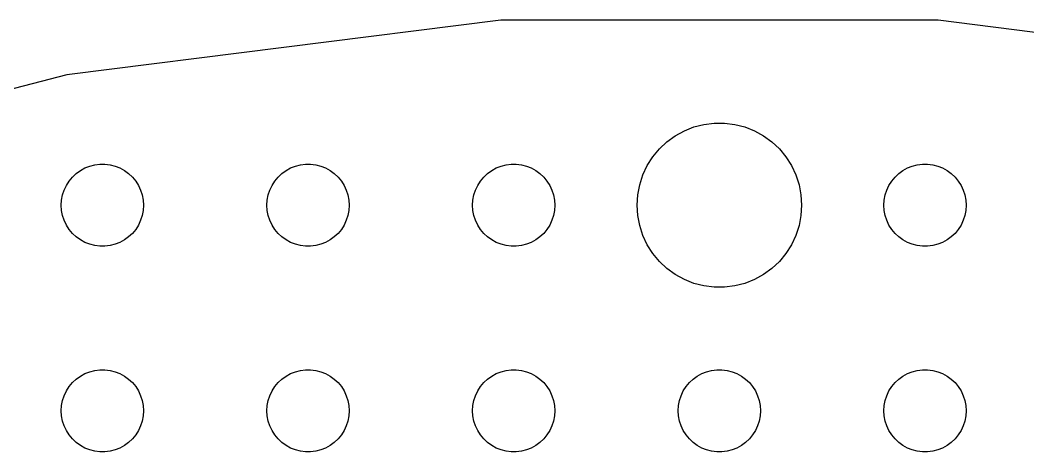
# Model space of a CAD drawing. Header units: metres. Extents: x -127 to 127, y -127 to 127.
# Drawn here: x -25.5 to 11.25, y 111 to 126.75 of the extents above; entities that cross this region are included whole.
import ezdxf

# ---------------------------------------------------------------- set-up
doc = ezdxf.new("R2010")
doc.units = ezdxf.units.M

msp = doc.modelspace()

# ---------------------------------------------------------------- linework, layer by layer
for p, q in [((-7.9744, 126.749), (-23.7974, 124.75)), ((7.9744, 126.749), (-7.9744, 126.749)), ((23.7974, 124.75), (7.9744, 126.749)), ((-23.7974, 124.75), (-39.2451, 120.784)), ((-1.27733, 122.714), (-0.92705, 122.853)), ((-0.92705, 122.853), (-0.56213, 122.947)), ((-0.56213, 122.947), (-0.18837, 122.994)), ((-0.18837, 122.994), (0.18837, 122.994)), ((0.18837, 122.994), (0.56213, 122.947)), ((0.56213, 122.947), (0.92705, 122.853)), ((0.92705, 122.853), (1.27733, 122.714)), ((-1.91226, 122.312), (-1.60747, 122.533)), ((-1.60747, 122.533), (-1.27733, 122.714)), ((1.27733, 122.714), (1.60747, 122.533)), ((1.60747, 122.533), (1.91226, 122.312)), ((-2.42705, 121.763), (-2.1869, 122.054)), ((-2.1869, 122.054), (-1.91226, 122.312)), ((1.91226, 122.312), (2.1869, 122.054)), ((2.1869, 122.054), (2.42705, 121.763)), ((-2.62891, 121.445), (-2.42705, 121.763)), ((2.42705, 121.763), (2.62891, 121.445)), ((-23.3037, 121.266), (-23.1387, 121.357)), ((-23.1387, 121.357), (-22.9635, 121.427)), ((-22.9635, 121.427), (-22.7811, 121.473)), ((-22.7811, 121.473), (-22.5942, 121.497)), ((-22.5942, 121.497), (-22.4058, 121.497)), ((-22.4058, 121.497), (-22.2189, 121.473)), ((-22.2189, 121.473), (-22.0365, 121.427)), ((-22.0365, 121.427), (-21.8613, 121.357)), ((-21.8613, 121.357), (-21.6963, 121.266)), ((-15.8037, 121.266), (-15.6387, 121.357)), ((-15.6387, 121.357), (-15.4635, 121.427)), ((-15.4635, 121.427), (-15.2811, 121.473)), ((-15.2811, 121.473), (-15.0942, 121.497)), ((-15.0942, 121.497), (-14.9058, 121.497)), ((-14.9058, 121.497), (-14.7189, 121.473)), ((-14.7189, 121.473), (-14.5365, 121.427)), ((-14.5365, 121.427), (-14.3613, 121.357)), ((-14.3613, 121.357), (-14.1963, 121.266)), ((-8.30373, 121.266), (-8.13866, 121.357)), ((-8.13866, 121.357), (-7.96352, 121.427)), ((-7.96352, 121.427), (-7.78107, 121.473)), ((-7.78107, 121.473), (-7.59418, 121.497)), ((-7.59418, 121.497), (-7.40581, 121.497)), ((-7.40581, 121.497), (-7.21892, 121.473)), ((-7.21892, 121.473), (-7.03647, 121.427)), ((-7.03647, 121.427), (-6.86133, 121.357)), ((-6.86133, 121.357), (-6.69626, 121.266)), ((-2.78932, 121.104), (-2.62891, 121.445)), ((2.62891, 121.445), (2.78932, 121.104)), ((6.69626, 121.266), (6.86133, 121.357)), ((6.86133, 121.357), (7.03647, 121.427)), ((7.03647, 121.427), (7.21892, 121.473)), ((7.21892, 121.473), (7.40581, 121.497)), ((7.40581, 121.497), (7.59418, 121.497)), ((7.59418, 121.497), (7.78107, 121.473)), ((7.78107, 121.473), (7.96352, 121.427)), ((7.96352, 121.427), (8.13866, 121.357)), ((8.13866, 121.357), (8.30373, 121.266)), ((-23.7135, 120.882), (-23.5934, 121.027)), ((-23.5934, 121.027), (-23.4561, 121.156)), ((-23.4561, 121.156), (-23.3037, 121.266)), ((-21.6963, 121.266), (-21.5439, 121.156)), ((-21.5439, 121.156), (-21.4065, 121.027)), ((-21.4065, 121.027), (-21.2865, 120.882)), ((-16.2135, 120.882), (-16.0934, 121.027)), ((-16.0934, 121.027), (-15.9561, 121.156)), ((-15.9561, 121.156), (-15.8037, 121.266)), ((-14.1963, 121.266), (-14.0439, 121.156)), ((-14.0439, 121.156), (-13.9065, 121.027)), ((-13.9065, 121.027), (-13.7865, 120.882)), ((-8.71352, 120.882), (-8.59344, 121.027)), ((-8.59344, 121.027), (-8.45613, 121.156)), ((-8.45613, 121.156), (-8.30373, 121.266)), ((-6.69626, 121.266), (-6.54385, 121.156)), ((-6.54385, 121.156), (-6.40654, 121.027)), ((-6.40654, 121.027), (-6.28647, 120.882)), ((-2.90575, 120.746), (-2.78932, 121.104)), ((2.78932, 121.104), (2.90575, 120.746)), ((6.28647, 120.882), (6.40654, 121.027)), ((6.40654, 121.027), (6.54385, 121.156)), ((6.54385, 121.156), (6.69626, 121.266)), ((8.30373, 121.266), (8.45613, 121.156)), ((8.45613, 121.156), (8.59344, 121.027)), ((8.59344, 121.027), (8.71352, 120.882)), ((-23.9529, 120.373), (-23.8947, 120.552)), ((-23.8947, 120.552), (-23.8145, 120.723)), ((-23.8145, 120.723), (-23.7135, 120.882)), ((-21.2865, 120.882), (-21.1855, 120.723)), ((-21.1855, 120.723), (-21.1053, 120.552)), ((-21.1053, 120.552), (-21.0471, 120.373)), ((-16.4529, 120.373), (-16.3947, 120.552)), ((-16.3947, 120.552), (-16.3145, 120.723)), ((-16.3145, 120.723), (-16.2135, 120.882)), ((-13.7865, 120.882), (-13.6855, 120.723)), ((-13.6855, 120.723), (-13.6053, 120.552)), ((-13.6053, 120.552), (-13.5471, 120.373)), ((-8.95287, 120.373), (-8.89465, 120.552)), ((-8.89465, 120.552), (-8.81445, 120.723)), ((-8.81445, 120.723), (-8.71352, 120.882)), ((-6.28647, 120.882), (-6.18553, 120.723)), ((-6.18553, 120.723), (-6.10533, 120.552)), ((-6.10533, 120.552), (-6.04712, 120.373)), ((-2.97633, 120.376), (-2.90575, 120.746)), ((2.90575, 120.746), (2.97633, 120.376)), ((6.04712, 120.373), (6.10533, 120.552)), ((6.10533, 120.552), (6.18553, 120.723)), ((6.18553, 120.723), (6.28647, 120.882)), ((8.71352, 120.882), (8.81445, 120.723)), ((8.81445, 120.723), (8.89465, 120.552)), ((8.89465, 120.552), (8.95287, 120.373)), ((-24, 120), (-23.9882, 120.188)), ((-23.9882, 120.188), (-23.9529, 120.373)), ((-21.0471, 120.373), (-21.0118, 120.188)), ((-21.0118, 120.188), (-21, 120)), ((-16.5, 120), (-16.4882, 120.188)), ((-16.4882, 120.188), (-16.4529, 120.373)), ((-13.5471, 120.373), (-13.5118, 120.188)), ((-13.5118, 120.188), (-13.5, 120)), ((-9, 120), (-8.98816, 120.188)), ((-8.98816, 120.188), (-8.95287, 120.373)), ((-6.04712, 120.373), (-6.01183, 120.188)), ((-6.01183, 120.188), (-6, 120)), ((-3, 120), (-2.97633, 120.376)), ((2.97633, 120.376), (3, 120)), ((6, 120), (6.01183, 120.188)), ((6.01183, 120.188), (6.04712, 120.373)), ((8.95287, 120.373), (8.98816, 120.188)), ((8.98816, 120.188), (9, 120)), ((-23.9882, 119.812), (-24, 120)), ((-23.9529, 119.627), (-23.9882, 119.812)), ((-21.0118, 119.812), (-21.0471, 119.627)), ((-21, 120), (-21.0118, 119.812)), ((-16.4882, 119.812), (-16.5, 120)), ((-16.4529, 119.627), (-16.4882, 119.812)), ((-13.5118, 119.812), (-13.5471, 119.627)), ((-13.5, 120), (-13.5118, 119.812)), ((-8.98816, 119.812), (-9, 120)), ((-8.95287, 119.627), (-8.98816, 119.812)), ((-6.01183, 119.812), (-6.04712, 119.627)), ((-6, 120), (-6.01183, 119.812)), ((-2.97633, 119.624), (-3, 120)), ((3, 120), (2.97633, 119.624)), ((6.01183, 119.812), (6, 120)), ((6.04712, 119.627), (6.01183, 119.812)), ((8.98816, 119.812), (8.95287, 119.627)), ((9, 120), (8.98816, 119.812)), ((-23.8947, 119.448), (-23.9529, 119.627)), ((-23.8145, 119.277), (-23.8947, 119.448)), ((-21.1053, 119.448), (-21.1855, 119.277)), ((-21.0471, 119.627), (-21.1053, 119.448)), ((-16.3947, 119.448), (-16.4529, 119.627)), ((-16.3145, 119.277), (-16.3947, 119.448)), ((-13.6053, 119.448), (-13.6855, 119.277)), ((-13.5471, 119.627), (-13.6053, 119.448)), ((-8.89465, 119.448), (-8.95287, 119.627)), ((-8.81445, 119.277), (-8.89465, 119.448)), ((-6.10533, 119.448), (-6.18553, 119.277)), ((-6.04712, 119.627), (-6.10533, 119.448)), ((-2.90575, 119.254), (-2.97633, 119.624)), ((2.97633, 119.624), (2.90575, 119.254)), ((6.10533, 119.448), (6.04712, 119.627)), ((6.18553, 119.277), (6.10533, 119.448)), ((8.89465, 119.448), (8.81445, 119.277)), ((8.95287, 119.627), (8.89465, 119.448)), ((-23.7135, 119.118), (-23.8145, 119.277)), ((-23.5934, 118.973), (-23.7135, 119.118)), ((-21.2865, 119.118), (-21.4065, 118.973)), ((-21.1855, 119.277), (-21.2865, 119.118)), ((-16.2135, 119.118), (-16.3145, 119.277)), ((-16.0934, 118.973), (-16.2135, 119.118)), ((-13.7865, 119.118), (-13.9065, 118.973)), ((-13.6855, 119.277), (-13.7865, 119.118)), ((-8.71352, 119.118), (-8.81445, 119.277)), ((-8.59344, 118.973), (-8.71352, 119.118)), ((-6.28647, 119.118), (-6.40654, 118.973)), ((-6.18553, 119.277), (-6.28647, 119.118)), ((-2.78932, 118.896), (-2.90575, 119.254)), ((2.90575, 119.254), (2.78932, 118.896)), ((6.28647, 119.118), (6.18553, 119.277)), ((6.40654, 118.973), (6.28647, 119.118)), ((8.71352, 119.118), (8.59344, 118.973)), ((8.81445, 119.277), (8.71352, 119.118)), ((-23.4561, 118.844), (-23.5934, 118.973)), ((-23.3037, 118.734), (-23.4561, 118.844)), ((-23.1387, 118.643), (-23.3037, 118.734)), ((-21.6963, 118.734), (-21.8613, 118.643)), ((-21.5439, 118.844), (-21.6963, 118.734)), ((-21.4065, 118.973), (-21.5439, 118.844)), ((-15.9561, 118.844), (-16.0934, 118.973)), ((-15.8037, 118.734), (-15.9561, 118.844)), ((-15.6387, 118.643), (-15.8037, 118.734)), ((-14.1963, 118.734), (-14.3613, 118.643)), ((-14.0439, 118.844), (-14.1963, 118.734)), ((-13.9065, 118.973), (-14.0439, 118.844)), ((-8.45613, 118.844), (-8.59344, 118.973)), ((-8.30373, 118.734), (-8.45613, 118.844)), ((-8.13866, 118.643), (-8.30373, 118.734)), ((-6.69626, 118.734), (-6.86133, 118.643)), ((-6.54385, 118.844), (-6.69626, 118.734)), ((-6.40654, 118.973), (-6.54385, 118.844)), ((-2.62891, 118.555), (-2.78932, 118.896)), ((2.78932, 118.896), (2.62891, 118.555)), ((6.54385, 118.844), (6.40654, 118.973)), ((6.69626, 118.734), (6.54385, 118.844)), ((6.86133, 118.643), (6.69626, 118.734)), ((8.30373, 118.734), (8.13866, 118.643)), ((8.45613, 118.844), (8.30373, 118.734)), ((8.59344, 118.973), (8.45613, 118.844)), ((-22.9635, 118.573), (-23.1387, 118.643)), ((-22.7811, 118.527), (-22.9635, 118.573)), ((-22.5942, 118.503), (-22.7811, 118.527)), ((-22.4058, 118.503), (-22.5942, 118.503)), ((-22.2189, 118.527), (-22.4058, 118.503)), ((-22.0365, 118.573), (-22.2189, 118.527)), ((-21.8613, 118.643), (-22.0365, 118.573)), ((-15.4635, 118.573), (-15.6387, 118.643)), ((-15.2811, 118.527), (-15.4635, 118.573)), ((-15.0942, 118.503), (-15.2811, 118.527)), ((-14.9058, 118.503), (-15.0942, 118.503)), ((-14.7189, 118.527), (-14.9058, 118.503)), ((-14.5365, 118.573), (-14.7189, 118.527)), ((-14.3613, 118.643), (-14.5365, 118.573)), ((-7.96352, 118.573), (-8.13866, 118.643)), ((-7.78107, 118.527), (-7.96352, 118.573)), ((-7.59418, 118.503), (-7.78107, 118.527)), ((-7.40581, 118.503), (-7.59418, 118.503)), ((-7.21892, 118.527), (-7.40581, 118.503)), ((-7.03647, 118.573), (-7.21892, 118.527)), ((-6.86133, 118.643), (-7.03647, 118.573)), ((-2.42705, 118.237), (-2.62891, 118.555)), ((2.62891, 118.555), (2.42705, 118.237)), ((7.03647, 118.573), (6.86133, 118.643)), ((7.21892, 118.527), (7.03647, 118.573)), ((7.40581, 118.503), (7.21892, 118.527)), ((7.59418, 118.503), (7.40581, 118.503)), ((7.78107, 118.527), (7.59418, 118.503)), ((7.96352, 118.573), (7.78107, 118.527)), ((8.13866, 118.643), (7.96352, 118.573)), ((-2.1869, 117.946), (-2.42705, 118.237)), ((2.42705, 118.237), (2.1869, 117.946)), ((-1.91226, 117.688), (-2.1869, 117.946)), ((-1.60747, 117.467), (-1.91226, 117.688)), ((1.91226, 117.688), (1.60747, 117.467)), ((2.1869, 117.946), (1.91226, 117.688)), ((-1.27733, 117.286), (-1.60747, 117.467)), ((-0.92705, 117.147), (-1.27733, 117.286)), ((1.27733, 117.286), (0.92705, 117.147)), ((1.60747, 117.467), (1.27733, 117.286)), ((-0.56213, 117.053), (-0.92705, 117.147)), ((-0.18837, 117.006), (-0.56213, 117.053)), ((0.18837, 117.006), (-0.18837, 117.006)), ((0.56213, 117.053), (0.18837, 117.006)), ((0.92705, 117.147), (0.56213, 117.053)), ((-23.1387, 113.857), (-22.9635, 113.927)), ((-22.9635, 113.927), (-22.7811, 113.973)), ((-22.7811, 113.973), (-22.5942, 113.997)), ((-22.5942, 113.997), (-22.4058, 113.997)), ((-22.4058, 113.997), (-22.2189, 113.973)), ((-22.2189, 113.973), (-22.0365, 113.927)), ((-22.0365, 113.927), (-21.8613, 113.857)), ((-15.6387, 113.857), (-15.4635, 113.927)), ((-15.4635, 113.927), (-15.2811, 113.973)), ((-15.2811, 113.973), (-15.0942, 113.997)), ((-15.0942, 113.997), (-14.9058, 113.997)), ((-14.9058, 113.997), (-14.7189, 113.973)), ((-14.7189, 113.973), (-14.5365, 113.927)), ((-14.5365, 113.927), (-14.3613, 113.857)), ((-8.13866, 113.857), (-7.96352, 113.927)), ((-7.96352, 113.927), (-7.78107, 113.973)), ((-7.78107, 113.973), (-7.59418, 113.997)), ((-7.59418, 113.997), (-7.40581, 113.997)), ((-7.40581, 113.997), (-7.21892, 113.973)), ((-7.21892, 113.973), (-7.03647, 113.927)), ((-7.03647, 113.927), (-6.86133, 113.857)), ((-0.63866, 113.857), (-0.46352, 113.927)), ((-0.46352, 113.927), (-0.28107, 113.973)), ((-0.28107, 113.973), (-0.09418, 113.997)), ((-0.09418, 113.997), (0.09418, 113.997)), ((0.09418, 113.997), (0.28107, 113.973)), ((0.28107, 113.973), (0.46352, 113.927)), ((0.46352, 113.927), (0.63866, 113.857)), ((6.86133, 113.857), (7.03647, 113.927)), ((7.03647, 113.927), (7.21892, 113.973)), ((7.21892, 113.973), (7.40581, 113.997)), ((7.40581, 113.997), (7.59418, 113.997)), ((7.59418, 113.997), (7.78107, 113.973)), ((7.78107, 113.973), (7.96352, 113.927)), ((7.96352, 113.927), (8.13866, 113.857)), ((-23.5934, 113.527), (-23.4561, 113.656)), ((-23.4561, 113.656), (-23.3037, 113.766)), ((-23.3037, 113.766), (-23.1387, 113.857)), ((-21.8613, 113.857), (-21.6963, 113.766)), ((-21.6963, 113.766), (-21.5439, 113.656)), ((-21.5439, 113.656), (-21.4065, 113.527)), ((-16.0934, 113.527), (-15.9561, 113.656)), ((-15.9561, 113.656), (-15.8037, 113.766)), ((-15.8037, 113.766), (-15.6387, 113.857)), ((-14.3613, 113.857), (-14.1963, 113.766)), ((-14.1963, 113.766), (-14.0439, 113.656)), ((-14.0439, 113.656), (-13.9065, 113.527)), ((-8.59344, 113.527), (-8.45613, 113.656)), ((-8.45613, 113.656), (-8.30373, 113.766)), ((-8.30373, 113.766), (-8.13866, 113.857)), ((-6.86133, 113.857), (-6.69626, 113.766)), ((-6.69626, 113.766), (-6.54385, 113.656)), ((-6.54385, 113.656), (-6.40654, 113.527)), ((-1.09344, 113.527), (-0.95613, 113.656)), ((-0.95613, 113.656), (-0.80373, 113.766)), ((-0.80373, 113.766), (-0.63866, 113.857)), ((0.63866, 113.857), (0.80373, 113.766)), ((0.80373, 113.766), (0.95613, 113.656)), ((0.95613, 113.656), (1.09344, 113.527)), ((6.40654, 113.527), (6.54385, 113.656)), ((6.54385, 113.656), (6.69626, 113.766)), ((6.69626, 113.766), (6.86133, 113.857)), ((8.13866, 113.857), (8.30373, 113.766)), ((8.30373, 113.766), (8.45613, 113.656)), ((8.45613, 113.656), (8.59344, 113.527)), ((-23.8947, 113.052), (-23.8145, 113.223)), ((-23.8145, 113.223), (-23.7135, 113.382)), ((-23.7135, 113.382), (-23.5934, 113.527)), ((-21.4065, 113.527), (-21.2865, 113.382)), ((-21.2865, 113.382), (-21.1855, 113.223)), ((-21.1855, 113.223), (-21.1053, 113.052)), ((-16.3947, 113.052), (-16.3145, 113.223)), ((-16.3145, 113.223), (-16.2135, 113.382)), ((-16.2135, 113.382), (-16.0934, 113.527)), ((-13.9065, 113.527), (-13.7865, 113.382)), ((-13.7865, 113.382), (-13.6855, 113.223)), ((-13.6855, 113.223), (-13.6053, 113.052)), ((-8.89465, 113.052), (-8.81445, 113.223)), ((-8.81445, 113.223), (-8.71352, 113.382)), ((-8.71352, 113.382), (-8.59344, 113.527)), ((-6.40654, 113.527), (-6.28647, 113.382)), ((-6.28647, 113.382), (-6.18553, 113.223)), ((-6.18553, 113.223), (-6.10533, 113.052)), ((-1.39465, 113.052), (-1.31445, 113.223)), ((-1.31445, 113.223), (-1.21352, 113.382)), ((-1.21352, 113.382), (-1.09344, 113.527)), ((1.09344, 113.527), (1.21352, 113.382)), ((1.21352, 113.382), (1.31445, 113.223)), ((1.31445, 113.223), (1.39465, 113.052)), ((6.10533, 113.052), (6.18553, 113.223)), ((6.18553, 113.223), (6.28647, 113.382)), ((6.28647, 113.382), (6.40654, 113.527)), ((8.59344, 113.527), (8.71352, 113.382)), ((8.71352, 113.382), (8.81445, 113.223)), ((8.81445, 113.223), (8.89465, 113.052)), ((-23.9882, 112.688), (-23.9529, 112.873)), ((-23.9529, 112.873), (-23.8947, 113.052)), ((-21.1053, 113.052), (-21.0471, 112.873)), ((-21.0471, 112.873), (-21.0118, 112.688)), ((-16.4882, 112.688), (-16.4529, 112.873)), ((-16.4529, 112.873), (-16.3947, 113.052)), ((-13.6053, 113.052), (-13.5471, 112.873)), ((-13.5471, 112.873), (-13.5118, 112.688)), ((-8.98816, 112.688), (-8.95287, 112.873)), ((-8.95287, 112.873), (-8.89465, 113.052)), ((-6.10533, 113.052), (-6.04712, 112.873)), ((-6.04712, 112.873), (-6.01183, 112.688)), ((-1.48816, 112.688), (-1.45287, 112.873)), ((-1.45287, 112.873), (-1.39465, 113.052)), ((1.39465, 113.052), (1.45287, 112.873)), ((1.45287, 112.873), (1.48816, 112.688)), ((6.01183, 112.688), (6.04712, 112.873)), ((6.04712, 112.873), (6.10533, 113.052)), ((8.89465, 113.052), (8.95287, 112.873)), ((8.95287, 112.873), (8.98816, 112.688)), ((-24, 112.5), (-23.9882, 112.688)), ((-23.9882, 112.312), (-24, 112.5)), ((-21.0118, 112.688), (-21, 112.5)), ((-21, 112.5), (-21.0118, 112.312)), ((-16.5, 112.5), (-16.4882, 112.688)), ((-16.4882, 112.312), (-16.5, 112.5)), ((-13.5118, 112.688), (-13.5, 112.5)), ((-13.5, 112.5), (-13.5118, 112.312)), ((-9, 112.5), (-8.98816, 112.688)), ((-8.98816, 112.312), (-9, 112.5)), ((-6.01183, 112.688), (-6, 112.5)), ((-6, 112.5), (-6.01183, 112.312)), ((-1.5, 112.5), (-1.48816, 112.688)), ((-1.48816, 112.312), (-1.5, 112.5)), ((1.48816, 112.688), (1.5, 112.5)), ((1.5, 112.5), (1.48816, 112.312)), ((6, 112.5), (6.01183, 112.688)), ((6.01183, 112.312), (6, 112.5)), ((8.98816, 112.688), (9, 112.5)), ((9, 112.5), (8.98816, 112.312)), ((-23.9529, 112.127), (-23.9882, 112.312)), ((-23.8947, 111.948), (-23.9529, 112.127)), ((-21.0471, 112.127), (-21.1053, 111.948)), ((-21.0118, 112.312), (-21.0471, 112.127)), ((-16.4529, 112.127), (-16.4882, 112.312)), ((-16.3947, 111.948), (-16.4529, 112.127)), ((-13.5471, 112.127), (-13.6053, 111.948)), ((-13.5118, 112.312), (-13.5471, 112.127)), ((-8.95287, 112.127), (-8.98816, 112.312)), ((-8.89465, 111.948), (-8.95287, 112.127)), ((-6.04712, 112.127), (-6.10533, 111.948)), ((-6.01183, 112.312), (-6.04712, 112.127)), ((-1.45287, 112.127), (-1.48816, 112.312)), ((-1.39465, 111.948), (-1.45287, 112.127)), ((1.45287, 112.127), (1.39465, 111.948)), ((1.48816, 112.312), (1.45287, 112.127)), ((6.04712, 112.127), (6.01183, 112.312)), ((6.10533, 111.948), (6.04712, 112.127)), ((8.95287, 112.127), (8.89465, 111.948)), ((8.98816, 112.312), (8.95287, 112.127)), ((-23.8145, 111.777), (-23.8947, 111.948)), ((-23.7135, 111.618), (-23.8145, 111.777)), ((-21.1855, 111.777), (-21.2865, 111.618)), ((-21.1053, 111.948), (-21.1855, 111.777)), ((-16.3145, 111.777), (-16.3947, 111.948)), ((-16.2135, 111.618), (-16.3145, 111.777)), ((-13.6855, 111.777), (-13.7865, 111.618)), ((-13.6053, 111.948), (-13.6855, 111.777)), ((-8.81445, 111.777), (-8.89465, 111.948)), ((-8.71352, 111.618), (-8.81445, 111.777)), ((-6.18553, 111.777), (-6.28647, 111.618)), ((-6.10533, 111.948), (-6.18553, 111.777)), ((-1.31445, 111.777), (-1.39465, 111.948)), ((-1.21352, 111.618), (-1.31445, 111.777)), ((1.31445, 111.777), (1.21352, 111.618)), ((1.39465, 111.948), (1.31445, 111.777)), ((6.18553, 111.777), (6.10533, 111.948)), ((6.28647, 111.618), (6.18553, 111.777)), ((8.81445, 111.777), (8.71352, 111.618)), ((8.89465, 111.948), (8.81445, 111.777)), ((-23.5934, 111.473), (-23.7135, 111.618)), ((-23.4561, 111.344), (-23.5934, 111.473)), ((-21.4065, 111.473), (-21.5439, 111.344)), ((-21.2865, 111.618), (-21.4065, 111.473)), ((-16.0934, 111.473), (-16.2135, 111.618)), ((-15.9561, 111.344), (-16.0934, 111.473)), ((-13.9065, 111.473), (-14.0439, 111.344)), ((-13.7865, 111.618), (-13.9065, 111.473)), ((-8.59344, 111.473), (-8.71352, 111.618)), ((-8.45613, 111.344), (-8.59344, 111.473)), ((-6.40654, 111.473), (-6.54385, 111.344)), ((-6.28647, 111.618), (-6.40654, 111.473)), ((-1.09344, 111.473), (-1.21352, 111.618)), ((-0.95613, 111.344), (-1.09344, 111.473)), ((1.09344, 111.473), (0.95613, 111.344)), ((1.21352, 111.618), (1.09344, 111.473)), ((6.40654, 111.473), (6.28647, 111.618)), ((6.54385, 111.344), (6.40654, 111.473)), ((8.59344, 111.473), (8.45613, 111.344)), ((8.71352, 111.618), (8.59344, 111.473)), ((-23.3037, 111.234), (-23.4561, 111.344)), ((-23.1387, 111.143), (-23.3037, 111.234)), ((-22.9635, 111.073), (-23.1387, 111.143)), ((-22.7811, 111.027), (-22.9635, 111.073)), ((-22.5942, 111.003), (-22.7811, 111.027)), ((-22.4058, 111.003), (-22.5942, 111.003)), ((-22.2189, 111.027), (-22.4058, 111.003)), ((-22.0365, 111.073), (-22.2189, 111.027)), ((-21.8613, 111.143), (-22.0365, 111.073)), ((-21.6963, 111.234), (-21.8613, 111.143)), ((-21.5439, 111.344), (-21.6963, 111.234)), ((-15.8037, 111.234), (-15.9561, 111.344)), ((-15.6387, 111.143), (-15.8037, 111.234)), ((-15.4635, 111.073), (-15.6387, 111.143)), ((-15.2811, 111.027), (-15.4635, 111.073)), ((-15.0942, 111.003), (-15.2811, 111.027)), ((-14.9058, 111.003), (-15.0942, 111.003)), ((-14.7189, 111.027), (-14.9058, 111.003)), ((-14.5365, 111.073), (-14.7189, 111.027)), ((-14.3613, 111.143), (-14.5365, 111.073)), ((-14.1963, 111.234), (-14.3613, 111.143)), ((-14.0439, 111.344), (-14.1963, 111.234)), ((-8.30373, 111.234), (-8.45613, 111.344)), ((-8.13866, 111.143), (-8.30373, 111.234)), ((-7.96352, 111.073), (-8.13866, 111.143)), ((-7.78107, 111.027), (-7.96352, 111.073)), ((-7.59418, 111.003), (-7.78107, 111.027)), ((-7.40581, 111.003), (-7.59418, 111.003)), ((-7.21892, 111.027), (-7.40581, 111.003)), ((-7.03647, 111.073), (-7.21892, 111.027)), ((-6.86133, 111.143), (-7.03647, 111.073)), ((-6.69626, 111.234), (-6.86133, 111.143)), ((-6.54385, 111.344), (-6.69626, 111.234)), ((-0.80373, 111.234), (-0.95613, 111.344)), ((-0.63866, 111.143), (-0.80373, 111.234)), ((-0.46352, 111.073), (-0.63866, 111.143)), ((-0.28107, 111.027), (-0.46352, 111.073)), ((-0.09418, 111.003), (-0.28107, 111.027)), ((0.09418, 111.003), (-0.09418, 111.003)), ((0.28107, 111.027), (0.09418, 111.003)), ((0.46352, 111.073), (0.28107, 111.027)), ((0.63866, 111.143), (0.46352, 111.073)), ((0.80373, 111.234), (0.63866, 111.143)), ((0.95613, 111.344), (0.80373, 111.234)), ((6.69626, 111.234), (6.54385, 111.344)), ((6.86133, 111.143), (6.69626, 111.234)), ((7.03647, 111.073), (6.86133, 111.143)), ((7.21892, 111.027), (7.03647, 111.073)), ((7.40581, 111.003), (7.21892, 111.027)), ((7.59418, 111.003), (7.40581, 111.003)), ((7.78107, 111.027), (7.59418, 111.003)), ((7.96352, 111.073), (7.78107, 111.027)), ((8.13866, 111.143), (7.96352, 111.073)), ((8.30373, 111.234), (8.13866, 111.143)), ((8.45613, 111.344), (8.30373, 111.234))]:
    msp.add_line(p, q)

doc.saveas('drawing.dxf')
